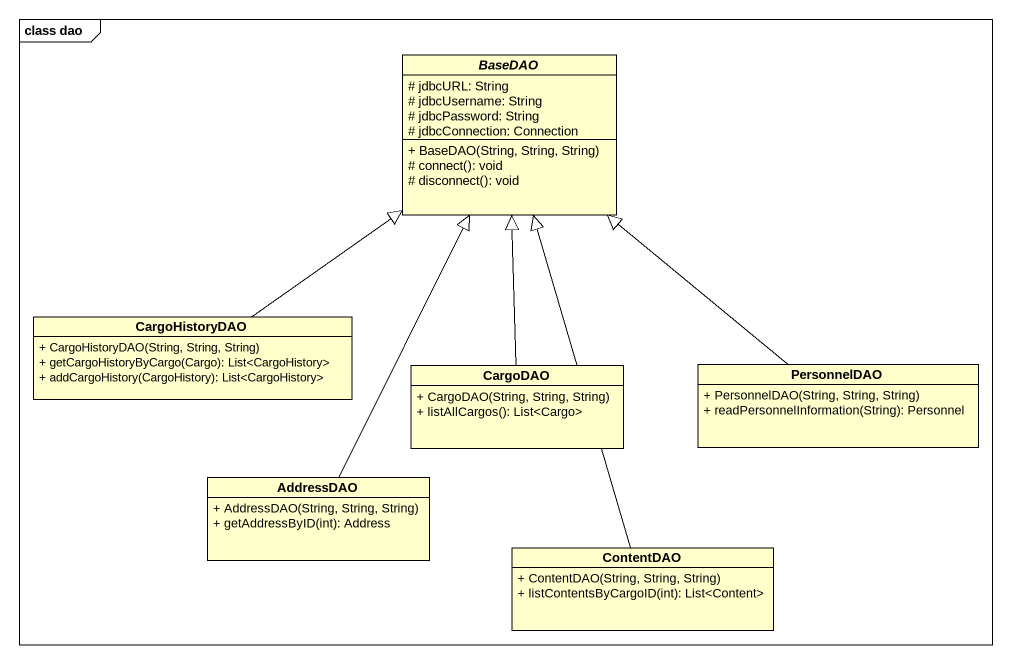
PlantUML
@startuml
mainframe class dao
hide circle
hide empty members
skinparam classAttributeIconSize 0
abstract class BaseDAO {
  # jdbcURL: String
  # jdbcUsername: String
  # jdbcPassword: String
  # jdbcConnection: Connection
  + BaseDAO(String, String, String)
  # connect(): void
  # disconnect(): void
}
class CargoHistoryDAO {
  + CargoHistoryDAO(String, String, String)
  + getCargoHistoryByCargo(Cargo): List<CargoHistory>
  + addCargoHistory(CargoHistory): List<CargoHistory>
}
class CargoDAO {
  + CargoDAO(String, String, String)
  + listAllCargos(): List<Cargo>
}
class PersonnelDAO {
  + PersonnelDAO(String, String, String)
  + readPersonnelInformation(String): Personnel
}
class AddressDAO {
  + AddressDAO(String, String, String)
  + getAddressByID(int): Address
}
class ContentDAO {
  + ContentDAO(String, String, String)
  + listContentsByCargoID(int): List<Content>
}
CargoHistoryDAO -up-|> BaseDAO
CargoDAO -up-|> BaseDAO
PersonnelDAO -up-|> BaseDAO
AddressDAO -up-|> BaseDAO
ContentDAO -up-|> BaseDAO
@enduml
